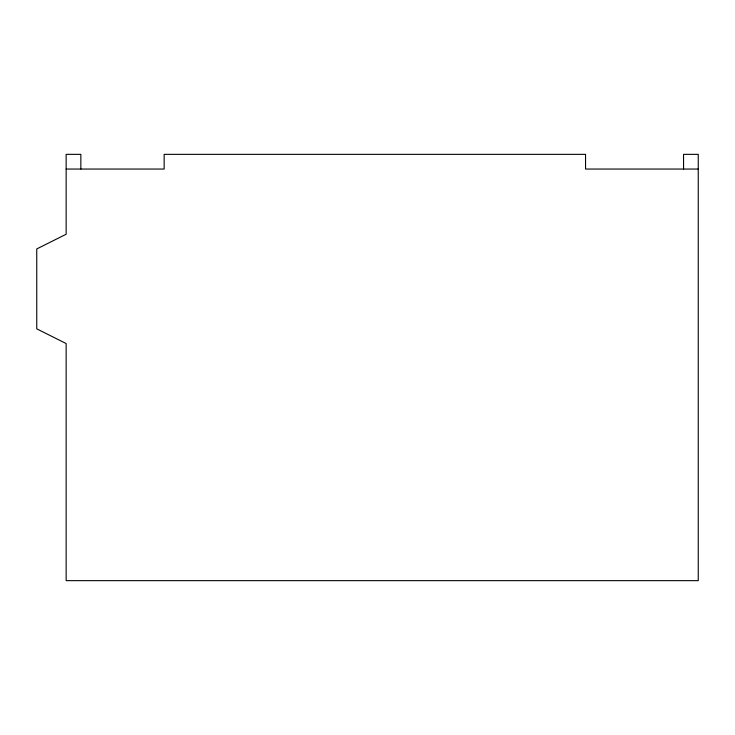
<?xml version="1.0" encoding="UTF-8"?>
<svg xmlns="http://www.w3.org/2000/svg" width="735" height="735" viewBox="0 0 735 735"><rect width="100%" height="100%" fill="white"/><g stroke="black" fill="none" stroke-linecap="round" stroke-linejoin="round"><path stroke-width="1.1" d="M66.15 169.05L164.153 169.05L164.153 154.35L585.547 154.35L585.547 169.05L698.25 169.05M683.55 169.05L683.55 154.35L698.25 154.35L698.25 580.65L66.15 580.65L66.15 343.548L36.75 328.848L36.75 248.944L66.15 234.244L66.15 154.35L80.85 154.35L80.85 169.05"/></g></svg>
